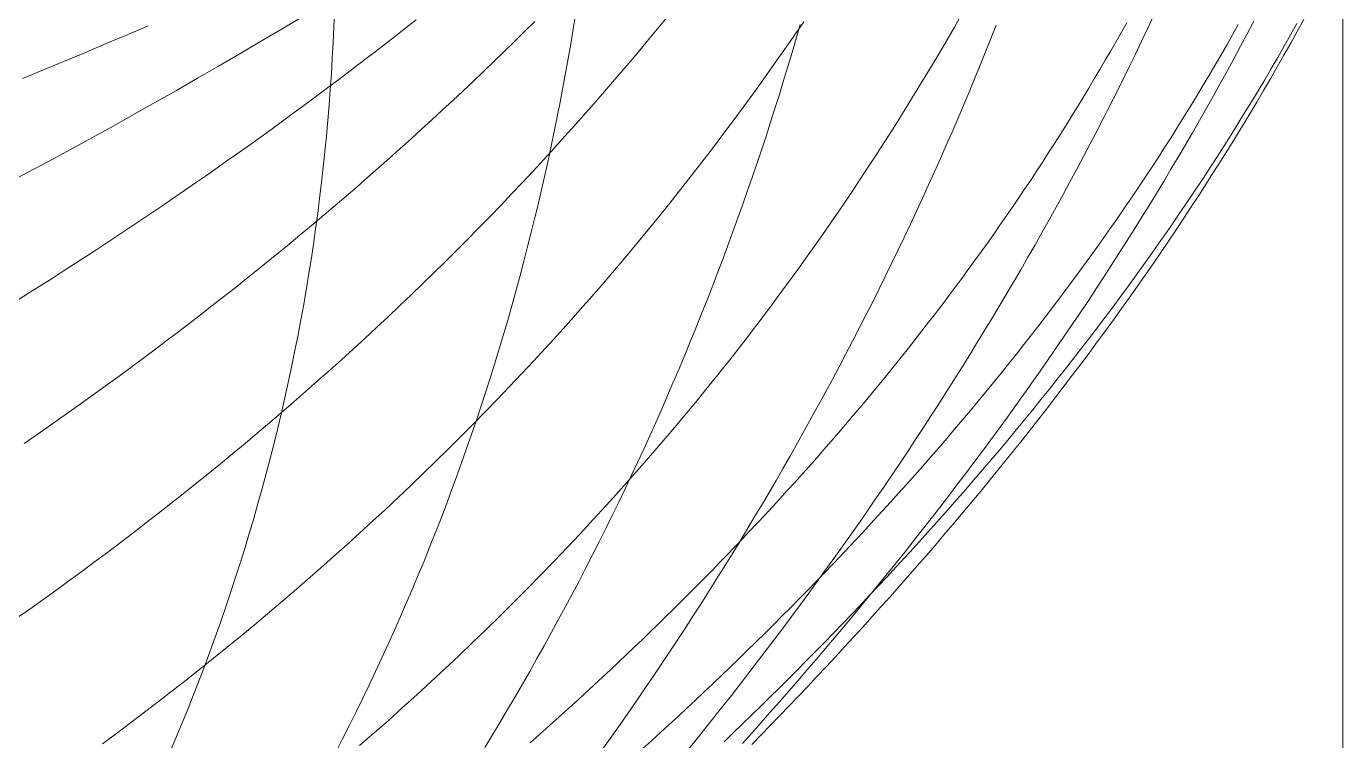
# Model space of a CAD drawing. Extents: x 11249 to 82946, y 15238 to 34763.
# Drawn here: x 56049.9 to 56433.8, y 24973.1 to 25181.2 of the extents above; entities that cross this region are included whole.
import ezdxf

# ---------------------------------------------------------------- set-up
doc = ezdxf.new("R2010")
doc.units = 0
doc.header["$LTSCALE"] = 250
doc.layers.add('03_Lines_Frames1', color=7, linetype='CONTINUOUS', lineweight=15)
doc.layers.add('03_Lines_Grid', color=253, linetype='CONTINUOUS', lineweight=15)
doc.layers.add('Make2D$Annotation$S0CO1', color=1, linetype='CONTINUOUS', true_color=0xff0000)

# ---------------------------------------------------------------- blocks, each defined once
blk = doc.blocks.new('*U5')
at = {"layer": '03_Lines_Grid'}
blk.add_line((0, -4367.57), (0, 3839.97), dxfattribs=at)
blk = doc.blocks.new('*U6')
at = {"layer": 'Make2D$Annotation$S0CO1', "color": 0, "linetype": 'ByBlock', "lineweight": -2, "transparency": 16777216}
blk.add_blockref('*U5', (2000, 0), dxfattribs=at)

msp = doc.modelspace()

# ---------------------------------------------------------------- linework, layer by layer
at = {"layer": '03_Lines_Frames1'}
for points in [[(56130.04, 25183.85), (56124.03, 25180.26), (56118.01, 25176.7), (56111.97, 25173.15), (56105.92, 25169.63), (56099.81, 25166.1), (56093.68, 25162.6), (56087.54, 25159.11), (56081.38, 25155.66), (56075.18, 25152.2), (56068.97, 25148.78), (56062.74, 25145.37), (56056.51, 25141.99), (56050.22, 25138.61), (56043.92, 25135.26)], [(56236.81, 25183.94), (56233.9, 25180.41), (56230.97, 25176.89), (56228.03, 25173.38), (56225.07, 25169.88), (56222.1, 25166.4), (56219.1, 25162.93), (56216.09, 25159.48), (56213.07, 25156.05), (56210.03, 25152.62), (56206.97, 25149.22), (56203.89, 25145.82), (56200.8, 25142.45), (56197.69, 25139.09), (56194.56, 25135.74), (56191.41, 25132.41), (56188.23, 25129.08), (56185.03, 25125.76), (56181.81, 25122.46), (56178.57, 25119.17), (56175.31, 25115.9), (56172.04, 25112.65), (56168.75, 25109.42), (56165.45, 25106.2), (56162.11, 25102.99), (56158.76, 25099.79), (56155.4, 25096.61), (56152.01, 25093.45), (56148.61, 25090.31), (56145.2, 25087.18), (56141.77, 25084.07), (56138.32, 25080.98), (56134.84, 25077.89), (56131.35, 25074.82), (56127.85, 25071.76), (56124.33, 25068.72), (56120.79, 25065.7), (56117.24, 25062.69), (56113.67, 25059.71), (56110.09, 25056.73), (56106.5, 25053.78), (56102.89, 25050.84), (56099.27, 25047.92), (56095.64, 25045.02), (56091.99, 25042.14), (56088.33, 25039.27), (56084.65, 25036.42), (56080.96, 25033.58), (56077.25, 25030.75), (56073.52, 25027.94), (56069.78, 25025.15), (56066.03, 25022.37), (56062.26, 25019.61), (56058.48, 25016.87), (56054.69, 25014.15), (56050.88, 25011.44), (56047.06, 25008.75)], [(56198.18, 25182.67), (56195.23, 25179.75), (56192.26, 25176.84), (56189.28, 25173.94), (56186.3, 25171.06), (56183.3, 25168.18), (56180.29, 25165.32), (56177.27, 25162.47), (56174.24, 25159.63), (56171.2, 25156.8), (56168.14, 25153.98), (56165.08, 25151.18), (56162, 25148.39), (56158.91, 25145.61), (56155.78, 25142.81), (56152.64, 25140.03), (56149.49, 25137.27), (56146.33, 25134.51), (56143.15, 25131.77), (56139.97, 25129.05), (56136.77, 25126.33), (56133.56, 25123.63), (56130.33, 25120.93), (56127.08, 25118.24), (56123.82, 25115.57), (56120.55, 25112.9), (56117.27, 25110.25), (56113.98, 25107.62), (56110.68, 25104.99), (56107.37, 25102.38), (56104.03, 25099.77), (56100.68, 25097.17), (56097.32, 25094.58), (56093.95, 25092.01), (56090.56, 25089.45), (56087.17, 25086.9), (56083.77, 25084.36), (56080.36, 25081.84), (56076.94, 25079.33), (56073.51, 25076.84), (56070.07, 25074.35), (56066.62, 25071.88), (56063.17, 25069.42), (56059.7, 25066.98), (56056.22, 25064.55), (56052.74, 25062.13), (56049.23, 25059.71)], [(56139.79, 25185.56), (56139.6, 25181.02), (56139.38, 25176.48), (56139.13, 25171.94), (56138.85, 25167.4), (56138.53, 25162.87), (56138.19, 25158.34), (56137.81, 25153.81), (56137.4, 25149.28), (56136.96, 25144.76), (56136.48, 25140.23), (56135.97, 25135.72), (56135.43, 25131.2), (56134.86, 25126.7), (56134.25, 25122.19), (56133.6, 25117.69), (56132.93, 25113.2), (56132.21, 25108.71), (56131.47, 25104.22), (56130.69, 25099.74), (56129.87, 25095.27), (56129.03, 25090.81), (56128.14, 25086.35), (56127.23, 25081.9), (56126.28, 25077.45), (56125.29, 25073.01), (56124.28, 25068.58), (56123.22, 25064.16), (56122.14, 25059.75), (56121.02, 25055.34), (56119.86, 25050.94), (56118.67, 25046.56), (56117.45, 25042.18), (56116.19, 25037.81), (56114.9, 25033.45), (56113.58, 25029.1), (56112.22, 25024.77), (56110.83, 25020.44), (56109.41, 25016.12), (56107.95, 25011.81), (56106.47, 25007.52), (56104.95, 25003.23), (56103.4, 24998.96), (56101.81, 24994.7), (56100.2, 24990.45), (56098.55, 24986.21), (56096.87, 24981.99), (56095.17, 24977.78), (56093.43, 24973.58), (56091.66, 24969.39)], [(56210.1, 25184.75), (56209.4, 25180.47), (56208.68, 25176.19), (56207.93, 25171.92), (56207.16, 25167.65), (56206.37, 25163.38), (56205.55, 25159.12), (56204.71, 25154.87), (56203.84, 25150.62), (56202.95, 25146.37), (56202.04, 25142.11), (56201.09, 25137.85), (56200.13, 25133.61), (56199.13, 25129.36), (56198.11, 25125.12), (56197.07, 25120.89), (56196, 25116.67), (56194.91, 25112.45), (56193.79, 25108.24), (56192.65, 25104.04), (56191.48, 25099.84), (56190.28, 25095.65), (56189.06, 25091.46), (56187.81, 25087.29), (56186.54, 25083.12), (56185.24, 25078.96), (56183.91, 25074.79), (56182.55, 25070.62), (56181.16, 25066.46), (56179.75, 25062.32), (56178.31, 25058.18), (56176.85, 25054.05), (56175.36, 25049.93), (56173.84, 25045.82), (56172.3, 25041.71), (56170.73, 25037.62), (56169.14, 25033.54), (56167.52, 25029.47), (56165.87, 25025.41), (56164.2, 25021.36), (56162.5, 25017.32), (56160.78, 25013.29), (56159.02, 25009.26), (56157.23, 25005.23), (56155.42, 25001.22), (56153.58, 24997.21), (56151.72, 24993.22), (56149.83, 24989.24), (56147.92, 24985.28), (56145.98, 24981.32), (56144.02, 24977.38), (56142.03, 24973.45), (56140.02, 24969.53)], [(56323.37, 25185.83), (56320.59, 25180.99), (56317.78, 25176.18), (56314.94, 25171.38), (56312.07, 25166.6), (56309.17, 25161.84), (56306.24, 25157.1), (56303.27, 25152.37), (56300.28, 25147.67), (56297.26, 25142.98), (56294.2, 25138.32), (56291.12, 25133.68), (56288, 25129.05), (56284.85, 25124.45), (56281.67, 25119.87), (56278.45, 25115.32), (56275.21, 25110.78), (56271.93, 25106.27), (56270.28, 25104.03), (56268.62, 25101.79), (56266.95, 25099.55), (56265.28, 25097.32), (56263.59, 25095.1), (56261.9, 25092.88), (56260.2, 25090.67), (56258.5, 25088.47), (56256.78, 25086.27), (56255.06, 25084.08), (56253.33, 25081.9), (56251.59, 25079.72), (56249.84, 25077.54), (56248.09, 25075.38), (56246.32, 25073.22), (56244.55, 25071.06), (56240.99, 25066.78), (56237.4, 25062.51), (56233.77, 25058.28), (56230.12, 25054.06), (56226.43, 25049.88), (56222.72, 25045.72), (56218.98, 25041.59), (56215.21, 25037.48), (56211.41, 25033.39), (56207.59, 25029.34), (56203.73, 25025.31), (56199.85, 25021.3), (56195.95, 25017.33), (56192.01, 25013.37), (56188.05, 25009.45), (56184.07, 25005.55), (56180.06, 25001.67), (56176.02, 24997.83), (56171.96, 24994.01), (56167.87, 24990.21), (56163.76, 24986.45), (56159.63, 24982.71), (56155.47, 24978.99), (56151.29, 24975.31), (56147.08, 24971.65)], [(56407.86, 25182.75), (56405.95, 25179.1), (56404.02, 25175.46), (56402.07, 25171.83), (56400.1, 25168.21), (56398.12, 25164.6), (56396.11, 25160.99), (56394.09, 25157.4), (56392.05, 25153.81), (56390, 25150.24), (56387.93, 25146.67), (56385.84, 25143.12), (56383.74, 25139.58), (56381.62, 25136.04), (56379.48, 25132.52), (56377.33, 25129), (56375.16, 25125.5), (56372.98, 25122), (56370.78, 25118.51), (56368.56, 25115.03), (56366.33, 25111.56), (56364.08, 25108.1), (56361.82, 25104.64), (56359.54, 25101.2), (56357.25, 25097.77), (56354.94, 25094.35), (56352.62, 25090.93), (56350.29, 25087.53), (56347.94, 25084.14), (56345.58, 25080.76), (56343.2, 25077.38), (56340.81, 25074.02), (56338.42, 25070.68), (56336.02, 25067.36), (56333.6, 25064.04), (56331.17, 25060.73), (56328.72, 25057.43), (56326.27, 25054.14), (56323.8, 25050.85), (56321.32, 25047.58), (56318.82, 25044.32), (56316.32, 25041.06), (56313.8, 25037.82), (56311.27, 25034.58), (56308.73, 25031.36), (56306.18, 25028.14), (56303.61, 25024.94), (56301.04, 25021.74), (56298.47, 25018.58), (56295.9, 25015.43), (56293.31, 25012.29), (56290.72, 25009.16), (56288.11, 25006.03), (56285.49, 25002.92), (56282.86, 24999.81), (56280.22, 24996.72), (56277.57, 24993.63), (56274.91, 24990.55), (56272.24, 24987.48), (56269.56, 24984.42), (56266.87, 24981.37), (56264.17, 24978.32), (56261.46, 24975.29), (56258.74, 24972.26)], [(56422.48, 25183.25), (56420.57, 25179.77), (56418.65, 25176.31), (56416.7, 25172.86), (56414.74, 25169.41), (56412.76, 25165.98), (56410.76, 25162.56), (56408.75, 25159.15), (56406.7, 25155.72), (56404.63, 25152.3), (56402.54, 25148.89), (56400.44, 25145.49), (56398.32, 25142.1), (56396.18, 25138.72), (56394.03, 25135.35), (56391.86, 25131.99), (56389.67, 25128.64), (56387.47, 25125.3), (56385.25, 25121.98), (56383.02, 25118.66), (56380.77, 25115.35), (56378.51, 25112.06), (56376.23, 25108.77), (56373.94, 25105.5), (56371.63, 25102.23), (56369.3, 25098.97), (56366.96, 25095.73), (56364.61, 25092.49), (56362.24, 25089.26), (56359.86, 25086.04), (56357.46, 25082.83), (56355.05, 25079.64), (56352.63, 25076.45), (56350.19, 25073.27), (56347.74, 25070.1), (56345.28, 25066.95), (56342.8, 25063.8), (56340.32, 25060.66), (56337.82, 25057.54), (56335.31, 25054.42), (56332.8, 25051.33), (56330.28, 25048.26), (56327.75, 25045.19), (56325.21, 25042.13), (56322.65, 25039.08), (56320.08, 25036.04), (56317.51, 25033.01), (56314.92, 25029.99), (56312.32, 25026.98), (56309.71, 25023.98), (56307.09, 25020.99), (56304.46, 25018), (56301.81, 25015.03), (56299.16, 25012.07), (56296.5, 25009.11), (56293.83, 25006.17), (56291.18, 25003.27), (56288.52, 25000.37), (56285.86, 24997.49), (56283.18, 24994.62), (56280.49, 24991.75), (56277.8, 24988.89), (56275.09, 24986.05), (56272.38, 24983.21), (56269.66, 24980.37), (56266.93, 24977.55), (56264.19, 24974.74), (56261.44, 24971.93)], [(56085.37, 25181.41), (56079.29, 25178.82), (56073.21, 25176.24), (56067.12, 25173.67), (56061.03, 25171.12), (56054.91, 25168.56), (56048.79, 25166.02)], [(56276.62, 25182.56), (56273.75, 25178.4), (56270.86, 25174.25), (56267.95, 25170.11), (56265.02, 25165.99), (56262.06, 25161.89), (56259.08, 25157.81), (56256.08, 25153.74), (56253.05, 25149.69), (56250, 25145.66), (56246.92, 25141.65), (56243.82, 25137.65), (56240.7, 25133.67), (56237.56, 25129.72), (56234.38, 25125.78), (56231.19, 25121.86), (56227.97, 25117.96), (56224.71, 25114.06), (56221.43, 25110.19), (56218.13, 25106.34), (56214.8, 25102.51), (56211.45, 25098.69), (56208.07, 25094.9), (56204.67, 25091.14), (56201.25, 25087.39), (56197.79, 25083.65), (56194.32, 25079.94), (56190.82, 25076.25), (56187.3, 25072.58), (56183.75, 25068.93), (56180.19, 25065.3), (56176.6, 25061.69), (56172.99, 25058.11), (56169.35, 25054.53), (56165.69, 25050.98), (56162.02, 25047.45), (56158.32, 25043.95), (56154.6, 25040.46), (56150.86, 25036.99), (56147.1, 25033.55), (56143.32, 25030.13), (56139.52, 25026.72), (56135.7, 25023.34), (56131.86, 25019.99), (56128.01, 25016.65), (56124.13, 25013.33), (56120.24, 25010.04), (56116.33, 25006.77), (56112.4, 25003.52), (56108.45, 25000.29), (56104.48, 24997.07), (56100.49, 24993.88), (56096.48, 24990.71), (56092.46, 24987.57), (56088.42, 24984.44), (56084.36, 24981.34), (56080.28, 24978.26), (56076.19, 24975.2), (56072.08, 24972.17)], [(56275.62, 25181.74), (56274.43, 25177.66), (56273.23, 25173.59), (56272.01, 25169.53), (56270.77, 25165.46), (56269.51, 25161.4), (56268.23, 25157.34), (56266.94, 25153.29), (56265.62, 25149.25), (56264.29, 25145.21), (56262.93, 25141.18), (56261.56, 25137.15), (56260.17, 25133.14), (56258.76, 25129.13), (56257.32, 25125.12), (56255.87, 25121.12), (56254.4, 25117.13), (56252.92, 25113.15), (56251.41, 25109.17), (56249.88, 25105.21), (56248.33, 25101.23), (56246.75, 25097.26), (56245.16, 25093.3), (56243.55, 25089.35), (56241.91, 25085.4), (56240.26, 25081.47), (56238.59, 25077.54), (56236.9, 25073.62), (56235.19, 25069.71), (56233.46, 25065.81), (56231.71, 25061.92), (56229.94, 25058.03), (56228.15, 25054.16), (56226.34, 25050.29), (56224.51, 25046.43), (56222.66, 25042.59), (56220.78, 25038.73), (56218.88, 25034.88), (56216.96, 25031.05), (56215.03, 25027.22), (56213.07, 25023.41), (56211.09, 25019.6), (56209.1, 25015.81), (56207.08, 25012.02), (56205.04, 25008.25), (56202.99, 25004.48), (56200.91, 25000.73), (56198.82, 24996.99), (56196.7, 24993.26), (56194.57, 24989.54), (56192.42, 24985.83), (56190.24, 24982.13), (56188.04, 24978.43), (56185.82, 24974.74), (56183.58, 24971.06)], [(56332.8, 25181.63), (56331.24, 25177.71), (56329.67, 25173.79), (56328.09, 25169.89), (56326.48, 25165.98), (56324.86, 25162.09), (56323.22, 25158.2), (56321.57, 25154.32), (56319.89, 25150.45), (56318.21, 25146.59), (56316.5, 25142.73), (56314.78, 25138.88), (56313.04, 25135.04), (56311.28, 25131.2), (56309.51, 25127.37), (56307.72, 25123.55), (56305.91, 25119.74), (56304.09, 25115.94), (56302.25, 25112.14), (56300.4, 25108.35), (56298.53, 25104.57), (56296.64, 25100.8), (56294.74, 25097.04), (56292.82, 25093.28), (56290.88, 25089.53), (56288.93, 25085.79), (56286.96, 25082.06), (56284.98, 25078.34), (56282.98, 25074.63), (56280.96, 25070.92), (56278.93, 25067.23), (56276.88, 25063.54), (56274.82, 25059.86), (56272.74, 25056.19), (56270.65, 25052.53), (56268.54, 25048.88), (56266.41, 25045.23), (56264.27, 25041.6), (56262.11, 25037.97), (56259.94, 25034.36), (56257.75, 25030.75), (56255.55, 25027.16), (56253.33, 25023.57), (56251.1, 25019.99), (56248.85, 25016.42), (56246.58, 25012.86), (56244.3, 25009.31), (56242.01, 25005.77), (56239.7, 25002.24), (56237.38, 24998.72), (56235.04, 24995.22), (56232.68, 24991.72), (56230.31, 24988.23), (56227.93, 24984.75), (56225.53, 24981.28), (56223.11, 24977.82), (56220.69, 24974.37), (56218.24, 24970.93)], [(56403.38, 25181.82), (56401.69, 25178.8), (56399.99, 25175.8), (56398.26, 25172.8), (56396.53, 25169.81), (56394.77, 25166.83), (56392.98, 25163.82), (56391.16, 25160.81), (56389.34, 25157.82), (56387.49, 25154.83), (56385.63, 25151.85), (56383.75, 25148.88), (56381.86, 25145.92), (56379.96, 25142.97), (56378.03, 25140.03), (56376.1, 25137.1), (56374.15, 25134.18), (56372.18, 25131.27), (56370.2, 25128.37), (56368.21, 25125.48), (56366.2, 25122.6), (56364.18, 25119.73), (56362.13, 25116.84), (56360.06, 25113.97), (56357.98, 25111.1), (56355.89, 25108.24), (56353.78, 25105.39), (56351.66, 25102.56), (56349.52, 25099.73), (56347.37, 25096.91), (56345.21, 25094.1), (56343.04, 25091.3), (56340.86, 25088.51), (56338.66, 25085.73), (56336.45, 25082.96), (56334.23, 25080.2), (56331.99, 25077.45), (56329.75, 25074.71), (56327.49, 25071.98), (56325.22, 25069.25), (56322.94, 25066.54), (56320.64, 25063.84), (56318.34, 25061.14), (56316.02, 25058.45), (56313.7, 25055.77), (56311.36, 25053.11), (56309.01, 25050.45), (56306.65, 25047.8), (56304.28, 25045.16), (56301.9, 25042.53), (56299.51, 25039.91), (56297.11, 25037.29), (56294.7, 25034.69), (56292.29, 25032.1), (56289.88, 25029.53), (56287.45, 25026.98), (56285.02, 25024.43), (56282.58, 25021.89), (56280.14, 25019.35), (56277.68, 25016.83), (56275.21, 25014.31), (56272.74, 25011.81), (56270.25, 25009.31), (56267.76, 25006.82), (56265.26, 25004.34), (56262.75, 25001.87), (56260.23, 24999.4), (56257.7, 24996.95), (56255.17, 24994.5), (56252.63, 24992.06), (56250.11, 24989.66), (56247.59, 24987.27), (56245.06, 24984.89), (56242.52, 24982.51), (56239.97, 24980.15), (56237.42, 24977.79), (56234.86, 24975.43), (56232.29, 24973.09), (56229.72, 24970.75)], [(56420.48, 25182.05), (56418.64, 25178.76), (56416.78, 25175.48), (56414.9, 25172.21), (56413, 25168.95), (56411.08, 25165.7), (56409.15, 25162.46), (56407.2, 25159.24), (56405.23, 25156.02), (56403.25, 25152.81), (56401.25, 25149.61), (56399.23, 25146.43), (56397.2, 25143.26), (56395.15, 25140.09), (56393.08, 25136.94), (56390.98, 25133.77), (56388.86, 25130.61), (56386.73, 25127.45), (56384.58, 25124.31), (56382.42, 25121.18), (56380.24, 25118.06), (56378.04, 25114.95), (56375.83, 25111.84), (56373.6, 25108.75), (56371.36, 25105.67), (56369.11, 25102.6), (56366.84, 25099.54), (56364.56, 25096.5), (56362.27, 25093.46), (56359.96, 25090.43), (56357.64, 25087.42), (56355.3, 25084.41), (56352.95, 25081.41), (56350.59, 25078.42), (56348.21, 25075.44), (56345.82, 25072.47), (56343.41, 25069.51), (56341, 25066.56), (56338.57, 25063.62), (56336.13, 25060.69), (56333.68, 25057.77), (56331.22, 25054.86), (56328.74, 25051.96), (56326.26, 25049.07), (56323.76, 25046.19), (56321.25, 25043.32), (56318.73, 25040.46), (56316.22, 25037.63), (56313.7, 25034.81), (56311.17, 25032), (56308.62, 25029.2), (56306.07, 25026.41), (56303.5, 25023.62), (56300.93, 25020.85), (56298.35, 25018.08), (56295.75, 25015.33), (56293.15, 25012.58), (56290.54, 25009.84), (56287.91, 25007.11), (56285.28, 25004.39), (56282.64, 25001.68), (56279.99, 24998.98), (56277.34, 24996.29), (56274.71, 24993.64), (56272.07, 24991), (56269.42, 24988.37), (56266.77, 24985.75), (56264.1, 24983.14), (56261.43, 24980.53), (56258.75, 24977.93), (56256.07, 24975.34), (56253.37, 24972.76)]]:
    msp.add_lwpolyline(points, dxfattribs=at)
at = {"layer": '03_Lines_Frames1', "color": 2}
for points in [[(56163.59, 25183.18), (56160.61, 25180.84), (56157.62, 25178.51), (56154.63, 25176.18), (56151.62, 25173.87), (56148.62, 25171.56), (56145.6, 25169.26), (56142.58, 25166.97), (56139.55, 25164.69), (56136.52, 25162.42), (56133.47, 25160.15), (56130.42, 25157.9), (56127.34, 25155.63), (56124.25, 25153.37), (56121.15, 25151.12), (56118.04, 25148.88), (56114.93, 25146.65), (56111.81, 25144.43), (56108.68, 25142.21), (56105.55, 25140.01), (56102.39, 25137.81), (56099.23, 25135.61), (56096.06, 25133.42), (56092.88, 25131.24), (56089.69, 25129.07), (56086.5, 25126.92), (56083.31, 25124.77), (56080.11, 25122.62), (56076.88, 25120.48), (56073.64, 25118.34), (56070.4, 25116.22), (56067.15, 25114.1), (56063.9, 25111.99), (56060.64, 25109.89), (56057.37, 25107.8), (56054.1, 25105.72), (56050.82, 25103.65), (56047.53, 25101.58)], [(56378.78, 25184.53), (56376.99, 25180.74), (56375.19, 25176.96), (56373.37, 25173.19), (56371.53, 25169.43), (56369.68, 25165.67), (56367.81, 25161.92), (56365.93, 25158.19), (56364.02, 25154.45), (56362.1, 25150.73), (56360.16, 25147.01), (56358.21, 25143.31), (56356.24, 25139.61), (56354.25, 25135.92), (56352.25, 25132.24), (56350.23, 25128.56), (56348.19, 25124.9), (56346.14, 25121.24), (56344.08, 25117.6), (56342, 25113.96), (56339.9, 25110.33), (56337.79, 25106.71), (56335.66, 25103.1), (56333.52, 25099.5), (56331.37, 25095.91), (56329.2, 25092.34), (56327.02, 25088.77), (56324.83, 25085.21), (56322.62, 25081.66), (56320.39, 25078.12), (56318.16, 25074.59), (56315.9, 25071.07), (56313.64, 25067.56), (56311.36, 25064.05), (56309.06, 25060.56), (56306.76, 25057.07), (56304.43, 25053.59), (56302.1, 25050.13), (56299.75, 25046.67), (56297.39, 25043.22), (56295.03, 25039.79), (56292.65, 25036.38), (56290.26, 25032.97), (56287.86, 25029.58), (56285.45, 25026.19), (56283.02, 25022.81), (56280.58, 25019.44), (56278.12, 25016.08), (56275.66, 25012.73), (56273.18, 25009.39), (56270.69, 25006.05), (56268.19, 25002.73), (56265.67, 24999.41), (56263.15, 24996.11), (56260.61, 24992.81), (56258.06, 24989.53), (56255.51, 24986.27), (56252.95, 24983.02), (56250.38, 24979.78), (56247.8, 24976.55), (56245.21, 24973.33), (56242.6, 24970.12)], [(56370.83, 25182.29), (56369.29, 25179.55), (56367.73, 25176.81), (56366.16, 25174.08), (56364.58, 25171.35), (56362.99, 25168.63), (56361.38, 25165.92), (56359.76, 25163.22), (56358.13, 25160.52), (56356.49, 25157.84), (56354.84, 25155.16), (56353.17, 25152.48), (56351.49, 25149.82), (56349.79, 25147.13), (56348.06, 25144.45), (56346.33, 25141.78), (56344.59, 25139.12), (56342.83, 25136.46), (56341.06, 25133.82), (56339.28, 25131.18), (56337.48, 25128.54), (56335.68, 25125.92), (56333.86, 25123.31), (56332.03, 25120.7), (56330.19, 25118.1), (56328.34, 25115.51), (56326.47, 25112.93), (56324.6, 25110.35), (56322.72, 25107.79), (56320.81, 25105.22), (56318.89, 25102.65), (56316.96, 25100.1), (56315.02, 25097.55), (56313.06, 25095.01), (56311.1, 25092.48), (56309.12, 25089.96), (56307.14, 25087.44), (56305.14, 25084.94), (56303.13, 25082.44), (56301.12, 25079.95), (56299.09, 25077.47), (56297.05, 25074.99), (56295.01, 25072.53), (56292.95, 25070.07), (56290.88, 25067.63), (56288.81, 25065.19), (56286.72, 25062.76), (56284.62, 25060.33), (56282.52, 25057.92), (56280.4, 25055.51), (56278.28, 25053.11), (56276.14, 25050.72), (56274, 25048.33), (56271.84, 25045.96), (56269.68, 25043.59), (56267.51, 25041.23), (56265.33, 25038.88), (56263.14, 25036.54), (56260.95, 25034.21), (56258.74, 25031.88), (56256.53, 25029.56), (56254.32, 25027.26), (56252.1, 25024.97), (56249.87, 25022.69), (56247.64, 25020.41), (56245.39, 25018.14), (56243.14, 25015.88), (56240.88, 25013.63), (56238.62, 25011.38), (56236.34, 25009.15), (56234.06, 25006.91), (56231.77, 25004.69), (56229.48, 25002.48), (56227.17, 25000.27), (56224.86, 24998.07), (56222.54, 24995.88), (56220.22, 24993.7), (56217.91, 24991.54), (56215.59, 24989.39), (56210.93, 24985.11), (56206.25, 24980.86), (56201.54, 24976.64), (56196.8, 24972.44)]]:
    msp.add_lwpolyline(points, dxfattribs=at)

# ---------------------------------------------------------------- block references
at = {"layer": 'Make2D$Annotation$S0CO1', "xscale": -1}
msp.add_blockref('*U6', (58433.82, 28868.05), dxfattribs=at)

doc.saveas('drawing.dxf')
